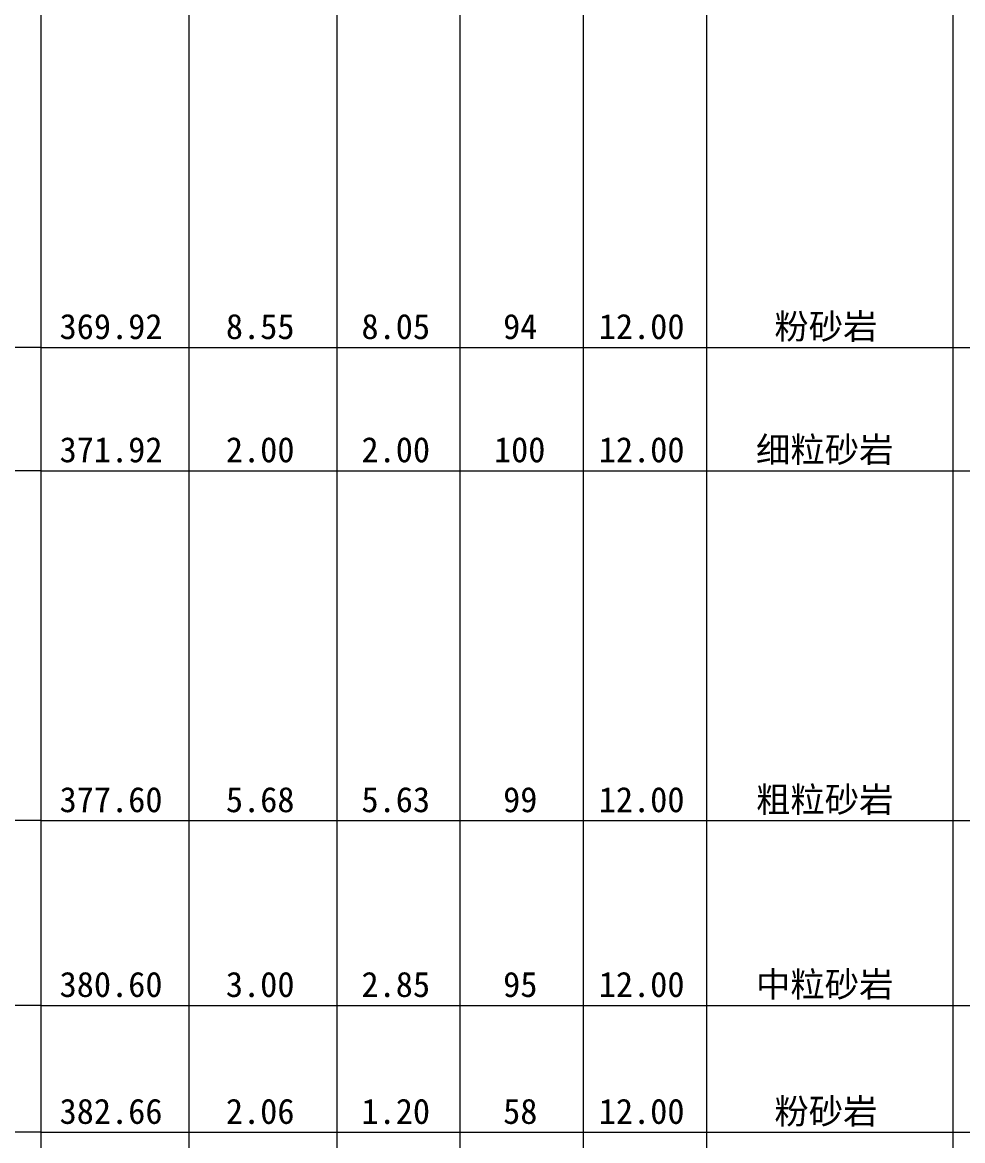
# Model space of a CAD drawing. Header units: inches. Extents: x -27 to 109, y -598 to 26.
# Drawn here: x 20.78 to 36.04, y -381.9 to -363.75 of the extents above; entities that cross this region are included whole.
import ezdxf

# ---------------------------------------------------------------- set-up
doc = ezdxf.new("R2010")
doc.units = ezdxf.units.IN
doc.header["$MEASUREMENT"] = 0
doc.layers.get('0').update_dxf_attribs({"lineweight": 0})
doc.styles.add('宋体', font='')
doc.styles.get('宋体').set_extended_font_data('宋体')

msp = doc.modelspace()

# ---------------------------------------------------------------- linework, layer by layer
at = {"linetype": 'Continuous', "lineweight": 15}
for p, q in [((21.082, 0.896), (21.082, -567.184)), ((23.482, 0.896), (23.482, -567.184)), ((25.882, 0.896), (25.882, -567.184)), ((27.882, 0.896), (27.882, -567.184)), ((29.882, 0.896), (29.882, -567.184)), ((31.882, 0.896), (31.882, -567.184)), ((35.882, 0.896), (35.882, -567.184)), ((21.082, -369.024), (20.082, -369.024)), ((21.082, -369.024), (23.482, -369.024)), ((23.482, -369.024), (25.882, -369.024)), ((25.882, -369.024), (27.882, -369.024)), ((27.882, -369.024), (29.882, -369.024)), ((29.882, -369.024), (31.882, -369.024)), ((31.882, -369.024), (35.882, -369.024)), ((35.882, -369.024), (65.882, -369.024)), ((21.082, -371.024), (20.082, -371.024)), ((21.082, -371.024), (23.482, -371.024)), ((23.482, -371.024), (25.882, -371.024)), ((25.882, -371.024), (27.882, -371.024)), ((27.882, -371.024), (29.882, -371.024)), ((29.882, -371.024), (31.882, -371.024)), ((31.882, -371.024), (35.882, -371.024)), ((35.882, -371.024), (65.882, -371.024)), ((21.082, -376.704), (20.082, -376.704)), ((21.082, -376.704), (23.482, -376.704)), ((23.482, -376.704), (25.882, -376.704)), ((25.882, -376.704), (27.882, -376.704)), ((27.882, -376.704), (29.882, -376.704)), ((29.882, -376.704), (31.882, -376.704)), ((31.882, -376.704), (35.882, -376.704)), ((35.882, -376.704), (65.882, -376.704)), ((21.082, -379.704), (20.082, -379.704)), ((21.082, -379.704), (23.482, -379.704)), ((23.482, -379.704), (25.882, -379.704)), ((25.882, -379.704), (27.882, -379.704)), ((27.882, -379.704), (29.882, -379.704)), ((29.882, -379.704), (31.882, -379.704)), ((31.882, -379.704), (35.882, -379.704)), ((35.882, -379.704), (65.882, -379.704)), ((21.082, -381.764), (20.082, -381.764)), ((21.082, -381.764), (23.482, -381.764)), ((23.482, -381.764), (25.882, -381.764)), ((25.882, -381.764), (27.882, -381.764)), ((27.882, -381.764), (29.882, -381.764)), ((29.882, -381.764), (31.882, -381.764)), ((31.882, -381.764), (35.882, -381.764)), ((35.882, -381.764), (65.882, -381.764))]:
    msp.add_line(p, q, dxfattribs=at)

# ---------------------------------------------------------------- texts
at = {"style": '宋体'}
for s, p in [('369.92', (21.384, -368.887)), ('8.55', (24.083, -368.887)), ('8.05', (26.283, -368.887)), ('94', (28.582, -368.887)), ('12.00', (30.134, -368.887)), ('粉砂岩', (32.984, -368.887)), ('371.92', (21.384, -370.887)), ('2.00', (24.083, -370.887)), ('2.00', (26.283, -370.887)), ('100', (28.433, -370.887)), ('12.00', (30.134, -370.887)), ('细粒砂岩', (32.685, -370.887)), ('粗粒砂岩', (32.685, -376.567)), ('377.60', (21.384, -376.567)), ('5.68', (24.083, -376.567)), ('5.63', (26.283, -376.567)), ('99', (28.582, -376.567)), ('12.00', (30.134, -376.567)), ('380.60', (21.384, -379.567)), ('3.00', (24.083, -379.567)), ('2.85', (26.283, -379.567)), ('95', (28.582, -379.567)), ('12.00', (30.134, -379.567)), ('中粒砂岩', (32.685, -379.567)), ('粉砂岩', (32.984, -381.627)), ('382.66', (21.384, -381.627)), ('2.06', (24.083, -381.627)), ('1.20', (26.283, -381.627)), ('58', (28.582, -381.627)), ('12.00', (30.134, -381.627))]:
    msp.add_text(s, height=0.4092, dxfattribs=at).set_placement(p)

doc.saveas('drawing.dxf')
